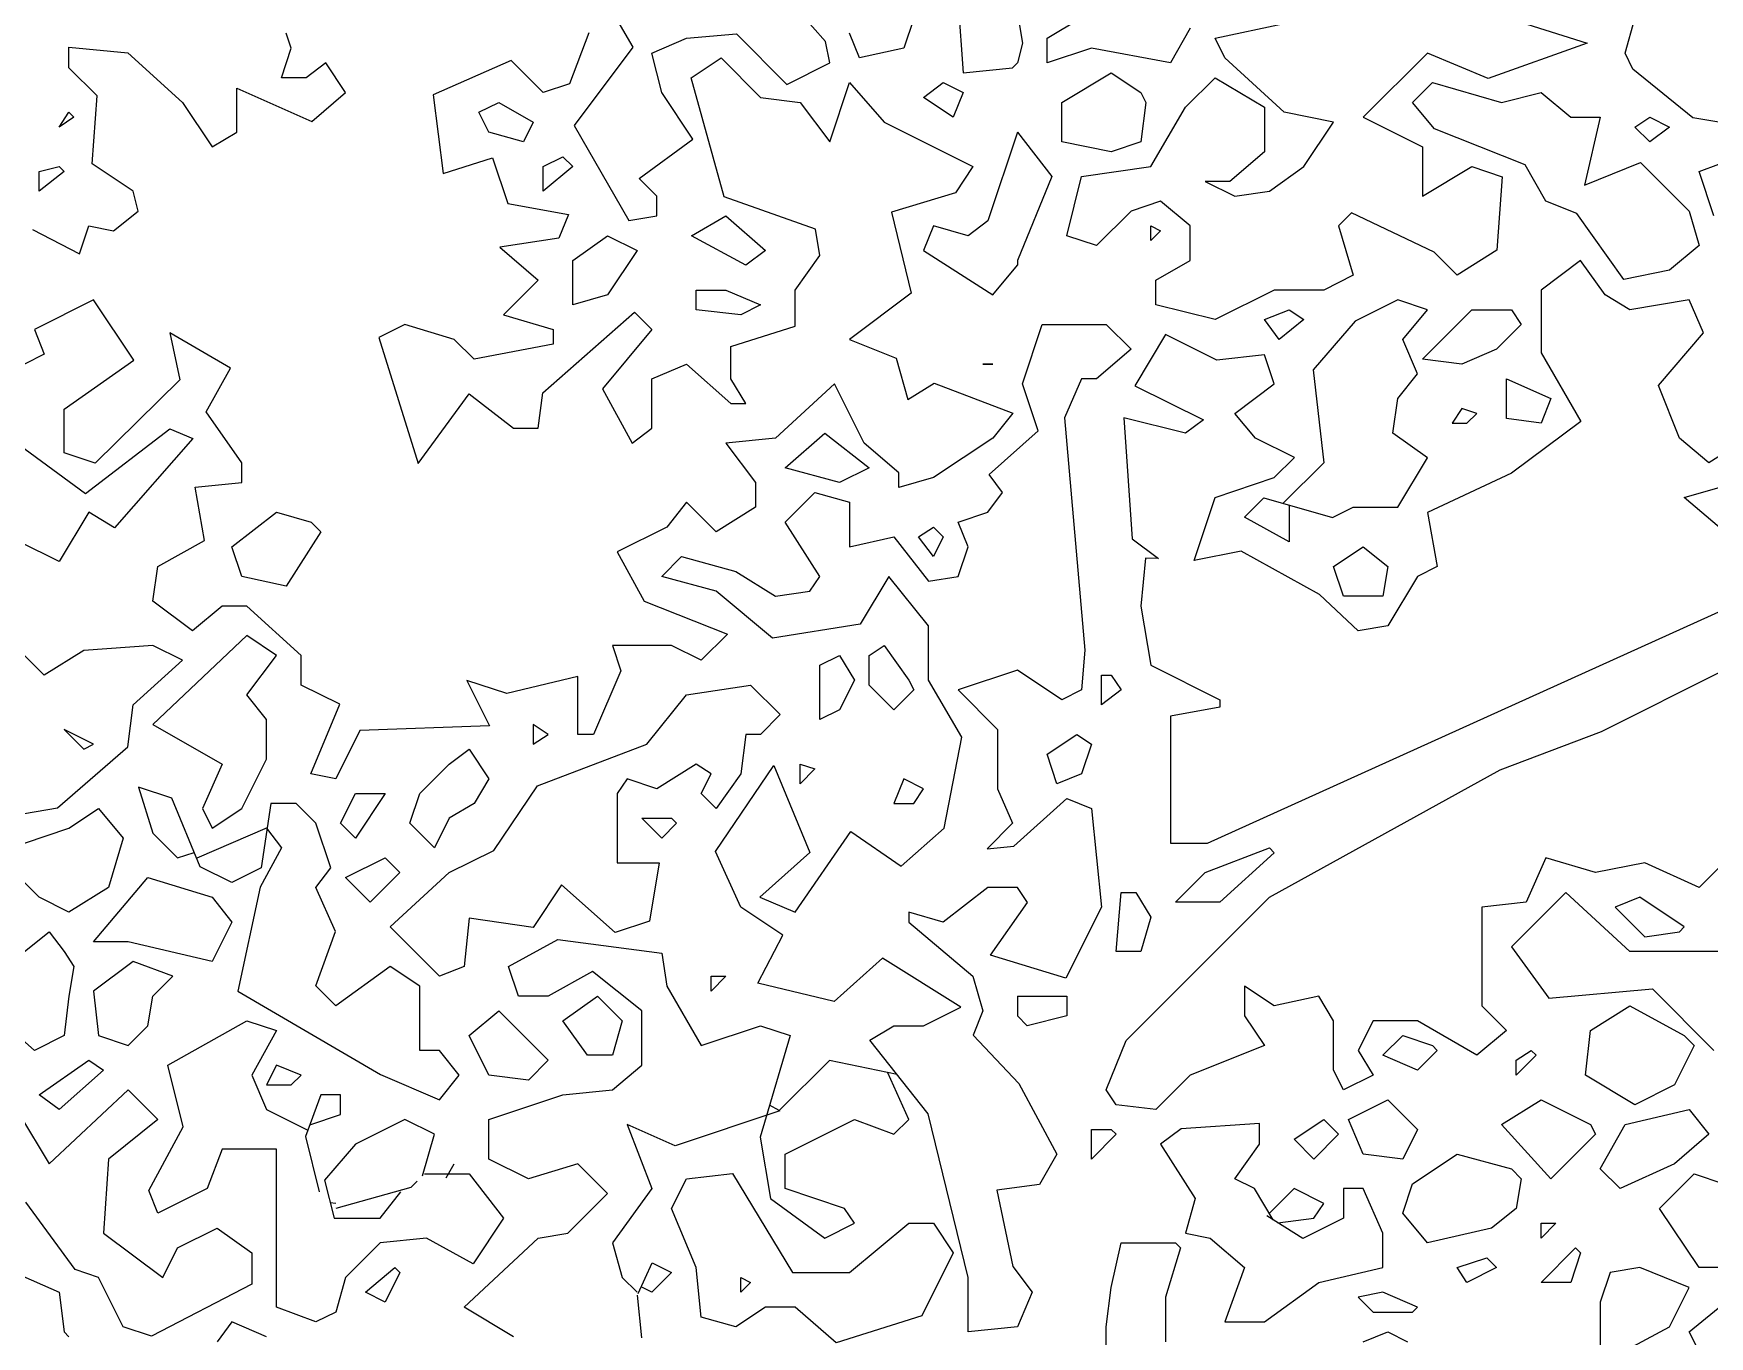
# Model space of a CAD drawing. Header units: millimetres. Extents: x 1211.91 to 1219.54, y 1029.16 to 1038.08.
# Drawn here: x 1216.558 to 1217.454, y 1035.222 to 1035.919 of the extents above; entities that cross this region are included whole.
import ezdxf

# ---------------------------------------------------------------- set-up
doc = ezdxf.new("R2010")
doc.units = ezdxf.units.MM
doc.header["$MEASUREMENT"] = 0
for name, color, linetype in [('Hojas01', 94, 'CONTINUOUS'), ('Hojas02', 62, 'CONTINUOUS'), ('Tronco', 34, 'CONTINUOUS')]:
    doc.layers.add(name, color=color, linetype=linetype)

msp = doc.modelspace()

# ---------------------------------------------------------------- linework, layer by layer
at = {"layer": 'Hojas01', "linetype": 'Continuous'}
for p, q in [((1216.9812, 1035.91434), (1216.94318, 1035.95763)), ((1216.85976, 1035.94298), (1216.87824, 1035.91143)), ((1217.40848, 1035.90826), (1217.41376, 1035.92674)), ((1216.69568, 1035.9109), (1216.69304, 1035.91882)), ((1216.85474, 1035.91909), (1216.84431, 1035.89176)), ((1216.90688, 1035.91618), (1216.93355, 1035.91856)), ((1216.93355, 1035.91856), (1216.96061, 1035.8915)), ((1217.18936, 1035.91618), (1217.22632, 1035.9241)), ((1217.35265, 1035.92476), (1217.38829, 1035.91354)), ((1216.57688, 1035.90034), (1216.57688, 1035.9113)), ((1216.57688, 1035.9113), (1216.60843, 1035.9084)), ((1216.60843, 1035.9084), (1216.6376, 1035.88186)), ((1216.6904, 1035.89506), (1216.69568, 1035.9109)), ((1216.87824, 1035.91143), (1216.84682, 1035.86946)), ((1216.8884, 1035.90826), (1216.90688, 1035.91618)), ((1216.89368, 1035.88714), (1216.8884, 1035.90826)), ((1216.98344, 1035.90298), (1216.9812, 1035.91434)), ((1217.19464, 1035.90562), (1217.18936, 1035.91618)), ((1217.30288, 1035.90826), (1217.26856, 1035.87394)), ((1217.33535, 1035.89467), (1217.30288, 1035.90826)), ((1217.38829, 1035.91354), (1217.33535, 1035.89467)), ((1217.41271, 1035.89968), (1217.40848, 1035.90826)), ((1216.59193, 1035.8853), (1216.57688, 1035.90034)), ((1216.71416, 1035.90298), (1216.7036, 1035.89506)), ((1216.72472, 1035.88714), (1216.71416, 1035.90298)), ((1216.81316, 1035.9043), (1216.77145, 1035.88596)), ((1216.83032, 1035.88714), (1216.81316, 1035.9043)), ((1216.90939, 1035.89493), (1216.92536, 1035.90562)), ((1216.92536, 1035.90562), (1216.94648, 1035.8845)), ((1216.96061, 1035.8915), (1216.98344, 1035.90298)), ((1217.22632, 1035.87658), (1217.19464, 1035.90562)), ((1217.44465, 1035.87368), (1217.41271, 1035.89968)), ((1216.7036, 1035.89506), (1216.6904, 1035.89506)), ((1216.84431, 1035.89176), (1216.83032, 1035.88714)), ((1216.92708, 1035.83131), (1216.90939, 1035.89493)), ((1216.98344, 1035.86074), (1216.994, 1035.89242)), ((1216.994, 1035.89242), (1217.01248, 1035.8713)), ((1217.17352, 1035.87922), (1217.18936, 1035.89506)), ((1217.18936, 1035.89506), (1217.21576, 1035.87922)), ((1217.29496, 1035.88186), (1217.30552, 1035.89242)), ((1217.30552, 1035.89242), (1217.34248, 1035.88186)), ((1216.58929, 1035.849), (1216.59193, 1035.8853)), ((1216.6376, 1035.88186), (1216.65344, 1035.8581)), ((1216.66664, 1035.86602), (1216.66664, 1035.88939)), ((1216.66664, 1035.88939), (1216.70664, 1035.87157)), ((1216.70664, 1035.87157), (1216.72472, 1035.88714)), ((1216.77145, 1035.88596), (1216.77686, 1035.84385)), ((1216.91031, 1035.8622), (1216.89368, 1035.88714)), ((1216.94648, 1035.8845), (1216.9676, 1035.88186)), ((1216.9676, 1035.88186), (1216.98344, 1035.86074)), ((1217.30671, 1035.86774), (1217.29496, 1035.88186)), ((1217.34248, 1035.88186), (1217.3636, 1035.88714)), ((1217.3636, 1035.88714), (1217.37944, 1035.87394)), ((1217.15504, 1035.84754), (1217.17352, 1035.87922)), ((1217.21576, 1035.87922), (1217.21576, 1035.85546)), ((1217.25272, 1035.8713), (1217.22632, 1035.87658)), ((1217.26856, 1035.87394), (1217.30024, 1035.8581)), ((1217.37944, 1035.87394), (1217.39528, 1035.87394)), ((1217.39528, 1035.87394), (1217.38683, 1035.83751)), ((1217.45864, 1035.8713), (1217.44465, 1035.87368)), ((1216.65344, 1035.8581), (1216.66664, 1035.86602)), ((1216.84682, 1035.86946), (1216.87613, 1035.81864)), ((1217.01248, 1035.8713), (1217.06, 1035.84754)), ((1217.23688, 1035.84754), (1217.25272, 1035.8713)), ((1217.35515, 1035.84847), (1217.30671, 1035.86774)), ((1216.88154, 1035.84121), (1216.91031, 1035.8622)), ((1217.21576, 1035.85546), (1217.19728, 1035.83962)), ((1217.30024, 1035.8581), (1217.30024, 1035.8317)), ((1216.6112, 1035.83434), (1216.58929, 1035.849)), ((1216.77686, 1035.84385), (1216.80326, 1035.85216)), ((1216.80326, 1035.85216), (1216.81145, 1035.82774)), ((1217.06, 1035.84754), (1217.05063, 1035.83355)), ((1217.11808, 1035.84226), (1217.15504, 1035.84754)), ((1217.2184, 1035.83434), (1217.23688, 1035.84754)), ((1217.30024, 1035.8317), (1217.32664, 1035.84754)), ((1217.32664, 1035.84754), (1217.34288, 1035.84213)), ((1217.36624, 1035.82906), (1217.35515, 1035.84847)), ((1217.38683, 1035.83751), (1217.4168, 1035.84979)), ((1217.4168, 1035.84979), (1217.4428, 1035.82378)), ((1216.89104, 1035.8317), (1216.88154, 1035.84121)), ((1217.11016, 1035.81058), (1217.11808, 1035.84226)), ((1217.19728, 1035.83962), (1217.18408, 1035.83962)), ((1217.18408, 1035.83962), (1217.19992, 1035.8317)), ((1217.34288, 1035.84213), (1217.33997, 1035.8028)), ((1216.61384, 1035.82378), (1216.6112, 1035.83434)), ((1216.81145, 1035.82774), (1216.84379, 1035.82194)), ((1216.89104, 1035.82114), (1216.89104, 1035.8317)), ((1216.97579, 1035.81402), (1216.92708, 1035.83131)), ((1217.05063, 1035.83355), (1217.01644, 1035.82312)), ((1217.16032, 1035.82906), (1217.14448, 1035.82378)), ((1217.17616, 1035.81586), (1217.16032, 1035.82906)), ((1217.19992, 1035.8317), (1217.2184, 1035.83434)), ((1217.38274, 1035.82246), (1217.36624, 1035.82906)), ((1216.60064, 1035.81322), (1216.61384, 1035.82378)), ((1216.84379, 1035.82194), (1216.83877, 1035.80926)), ((1216.87613, 1035.81864), (1216.89104, 1035.82114)), ((1217.01644, 1035.82312), (1217.027, 1035.77983)), ((1217.14448, 1035.82378), (1217.126, 1035.8053)), ((1217.26236, 1035.82286), (1217.25536, 1035.81586)), ((1217.30645, 1035.80174), (1217.26236, 1035.82286)), ((1217.40782, 1035.78722), (1217.38274, 1035.82246)), ((1217.4428, 1035.82378), (1217.44808, 1035.8053)), ((1216.55748, 1035.81388), (1216.58243, 1035.80082)), ((1216.58243, 1035.80082), (1216.58744, 1035.81586)), ((1216.58744, 1035.81586), (1216.60064, 1035.81322)), ((1216.83877, 1035.80926), (1216.80722, 1035.80438)), ((1216.97816, 1035.80002), (1216.97579, 1035.81402)), ((1217.126, 1035.8053), (1217.11016, 1035.81058)), ((1217.17616, 1035.79738), (1217.17616, 1035.81586)), ((1217.25536, 1035.81586), (1217.26328, 1035.78946)), ((1216.80722, 1035.80438), (1216.82768, 1035.78682)), ((1216.96496, 1035.78154), (1216.97816, 1035.80002)), ((1217.31872, 1035.78946), (1217.30645, 1035.80174)), ((1217.33997, 1035.8028), (1217.31872, 1035.78946)), ((1217.44808, 1035.8053), (1217.43224, 1035.7921)), ((1217.15768, 1035.78682), (1217.17616, 1035.79738)), ((1217.38472, 1035.79738), (1217.3636, 1035.78154)), ((1217.39792, 1035.7789), (1217.38472, 1035.79738)), ((1217.43224, 1035.7921), (1217.40782, 1035.78722)), ((1216.82768, 1035.78682), (1216.8092, 1035.76834)), ((1217.15768, 1035.77362), (1217.15768, 1035.78682)), ((1217.26328, 1035.78946), (1217.24744, 1035.78154)), ((1216.59008, 1035.77626), (1216.5584, 1035.76042)), ((1216.61147, 1035.74406), (1216.59008, 1035.77626)), ((1216.96496, 1035.76214), (1216.96496, 1035.78154)), ((1217.027, 1035.77983), (1216.994, 1035.75514)), ((1217.18936, 1035.7657), (1217.15768, 1035.77362)), ((1217.22104, 1035.78154), (1217.18936, 1035.7657)), ((1217.24744, 1035.78154), (1217.22104, 1035.78154)), ((1217.28704, 1035.77626), (1217.26421, 1035.76491)), ((1217.30288, 1035.77098), (1217.28704, 1035.77626)), ((1217.3636, 1035.78154), (1217.3636, 1035.74802)), ((1217.41112, 1035.77098), (1217.39792, 1035.7789)), ((1217.4428, 1035.77626), (1217.41112, 1035.77098)), ((1217.45046, 1035.75858), (1217.4428, 1035.77626)), ((1216.8092, 1035.76834), (1216.8356, 1035.76042)), ((1216.83006, 1035.7265), (1216.87916, 1035.76966)), ((1216.87916, 1035.76966), (1216.8884, 1035.76042)), ((1217.26421, 1035.76491), (1217.2419, 1035.73891)), ((1217.28968, 1035.75514), (1217.30288, 1035.77098)), ((1216.5584, 1035.76042), (1216.56368, 1035.74722)), ((1216.66321, 1035.7397), (1216.63074, 1035.75858)), ((1216.63074, 1035.75858), (1216.63615, 1035.7335)), ((1216.7564, 1035.76306), (1216.74241, 1035.75607)), ((1216.74241, 1035.75607), (1216.76353, 1035.68875)), ((1216.7828, 1035.75514), (1216.7564, 1035.76306)), ((1216.79336, 1035.74458), (1216.7828, 1035.75514)), ((1216.8356, 1035.76042), (1216.8356, 1035.7525)), ((1216.8884, 1035.76042), (1216.862, 1035.72874)), ((1216.93064, 1035.75132), (1216.96496, 1035.76214)), ((1216.994, 1035.75514), (1217.01895, 1035.74511)), ((1217.0864, 1035.73138), (1217.09696, 1035.76306)), ((1217.09696, 1035.76306), (1217.13128, 1035.76306)), ((1217.13128, 1035.76306), (1217.14448, 1035.74986)), ((1217.16296, 1035.75778), (1217.14646, 1035.73033)), ((1217.19042, 1035.74406), (1217.16296, 1035.75778)), ((1217.2976, 1035.73666), (1217.28968, 1035.75514)), ((1217.4263, 1035.73046), (1217.45046, 1035.75858)), ((1216.56368, 1035.74722), (1216.55312, 1035.74194)), ((1216.8356, 1035.7525), (1216.79336, 1035.74458)), ((1216.93064, 1035.73402), (1216.93064, 1035.75132)), ((1217.14448, 1035.74986), (1217.126, 1035.73402)), ((1217.21589, 1035.74683), (1217.19042, 1035.74406)), ((1217.22104, 1035.73138), (1217.21589, 1035.74683)), ((1217.3636, 1035.74802), (1217.38485, 1035.71119)), ((1216.57424, 1035.71779), (1216.61147, 1035.74406)), ((1216.65027, 1035.71634), (1216.66321, 1035.7397)), ((1216.8884, 1035.73402), (1216.90688, 1035.74194)), ((1216.90688, 1035.74194), (1216.93064, 1035.72082)), ((1217.01895, 1035.74511), (1217.02515, 1035.72307)), ((1217.2419, 1035.73891), (1217.24744, 1035.68914)), ((1216.63615, 1035.7335), (1216.59087, 1035.68888)), ((1216.862, 1035.72874), (1216.87784, 1035.6997)), ((1216.8884, 1035.70762), (1216.8884, 1035.73402)), ((1216.93856, 1035.72082), (1216.93064, 1035.73402)), ((1216.98608, 1035.73138), (1216.9544, 1035.70234)), ((1217.00192, 1035.6997), (1216.98608, 1035.73138)), ((1217.02515, 1035.72307), (1217.03928, 1035.73165)), ((1217.03928, 1035.73165), (1217.08125, 1035.71568)), ((1217.09485, 1035.70617), (1217.0864, 1035.73138)), ((1217.11808, 1035.73402), (1217.10884, 1035.71317)), ((1217.126, 1035.73402), (1217.11808, 1035.73402)), ((1217.14646, 1035.73033), (1217.18316, 1035.71211)), ((1217.19992, 1035.71554), (1217.22104, 1035.73138)), ((1217.28704, 1035.72346), (1217.2976, 1035.73666)), ((1217.43752, 1035.70234), (1217.4263, 1035.73046)), ((1216.76353, 1035.68875), (1216.79085, 1035.72597)), ((1216.79085, 1035.72597), (1216.81448, 1035.70762)), ((1216.82768, 1035.70762), (1216.83006, 1035.7265)), ((1216.93064, 1035.72082), (1216.93856, 1035.72082)), ((1217.2844, 1035.70498), (1217.28704, 1035.72346)), ((1216.57424, 1035.69442), (1216.57424, 1035.71779)), ((1216.66928, 1035.68914), (1216.65027, 1035.71634)), ((1217.08125, 1035.71568), (1217.07056, 1035.70234)), ((1217.17352, 1035.70498), (1217.14065, 1035.71317)), ((1217.18316, 1035.71211), (1217.17352, 1035.70498)), ((1217.21101, 1035.70234), (1217.19992, 1035.71554)), ((1217.38485, 1035.71119), (1217.34776, 1035.6836)), ((1216.53662, 1035.70881), (1216.58573, 1035.67278)), ((1216.58573, 1035.67278), (1216.63074, 1035.70723)), ((1216.64315, 1035.70221), (1216.6013, 1035.65443)), ((1216.63074, 1035.70723), (1216.64315, 1035.70221)), ((1216.81448, 1035.70762), (1216.82768, 1035.70762)), ((1216.87784, 1035.6997), (1216.8884, 1035.70762)), ((1216.9544, 1035.70234), (1216.928, 1035.6997)), ((1217.07056, 1035.70234), (1217.03888, 1035.68122)), ((1217.06871, 1035.68281), (1217.09485, 1035.70617)), ((1217.23187, 1035.69205), (1217.21101, 1035.70234)), ((1217.30288, 1035.69178), (1217.2844, 1035.70498)), ((1217.45336, 1035.68914), (1217.43752, 1035.70234)), ((1217.4824, 1035.70762), (1217.45336, 1035.68914)), ((1216.59087, 1035.68888), (1216.57424, 1035.69442)), ((1216.928, 1035.6997), (1216.94384, 1035.67858)), ((1217.0204, 1035.68386), (1217.00192, 1035.6997)), ((1216.66928, 1035.67858), (1216.66928, 1035.68914)), ((1217.0204, 1035.67594), (1217.0204, 1035.68386)), ((1217.22104, 1035.68122), (1217.23187, 1035.69205)), ((1217.24744, 1035.68914), (1217.22579, 1035.6675)), ((1217.28704, 1035.66538), (1217.30288, 1035.69178)), ((1217.34776, 1035.6836), (1217.30288, 1035.66261)), ((1216.64433, 1035.67608), (1216.66928, 1035.67858)), ((1216.64935, 1035.64756), (1216.64433, 1035.67608)), ((1216.94384, 1035.67858), (1216.94384, 1035.66538)), ((1217.03888, 1035.68122), (1217.0204, 1035.67594)), ((1217.07584, 1035.6733), (1217.06871, 1035.68281)), ((1217.18936, 1035.67066), (1217.22104, 1035.68122)), ((1217.44016, 1035.67066), (1217.47712, 1035.68122)), ((1216.90688, 1035.66802), (1216.89632, 1035.65482)), ((1216.92272, 1035.65218), (1216.90688, 1035.66802)), ((1216.95968, 1035.65746), (1216.97552, 1035.6733)), ((1216.97552, 1035.6733), (1216.994, 1035.66802)), ((1216.994, 1035.66802), (1216.994, 1035.64426)), ((1217.06792, 1035.66274), (1217.07584, 1035.6733)), ((1217.17814, 1035.637), (1217.18936, 1035.67066)), ((1217.2052, 1035.6601), (1217.2155, 1035.6704)), ((1217.2155, 1035.6704), (1217.25219, 1035.65984)), ((1217.22896, 1035.66657), (1217.22896, 1035.6469)), ((1217.47712, 1035.63898), (1217.44016, 1035.67066)), ((1216.58744, 1035.66274), (1216.5716, 1035.63634)), ((1216.6013, 1035.65443), (1216.58744, 1035.66274)), ((1216.94384, 1035.66538), (1216.92272, 1035.65218)), ((1216.97816, 1035.62842), (1216.95968, 1035.65746)), ((1217.05208, 1035.65746), (1217.06792, 1035.66274)), ((1217.05736, 1035.64426), (1217.05208, 1035.65746)), ((1217.22896, 1035.6469), (1217.2052, 1035.6601)), ((1217.25219, 1035.65984), (1217.26328, 1035.66538)), ((1217.26328, 1035.66538), (1217.28704, 1035.66538)), ((1217.30288, 1035.66261), (1217.30816, 1035.6337)), ((1216.89632, 1035.65482), (1216.86992, 1035.64162)), ((1216.994, 1035.64426), (1217.01776, 1035.64954)), ((1217.01776, 1035.64954), (1217.03624, 1035.62578)), ((1216.5716, 1035.63634), (1216.55048, 1035.6469)), ((1216.6244, 1035.6337), (1216.64935, 1035.64756)), ((1216.86992, 1035.64162), (1216.88431, 1035.61522)), ((1216.89368, 1035.62842), (1216.90424, 1035.63898)), ((1216.90424, 1035.63898), (1216.93328, 1035.63106)), ((1217.05208, 1035.62842), (1217.05736, 1035.64426)), ((1217.20335, 1035.64189), (1217.17814, 1035.637)), ((1217.2452, 1035.61866), (1217.20335, 1035.64189)), ((1216.62176, 1035.61522), (1216.6244, 1035.6337)), ((1216.93328, 1035.63106), (1216.9544, 1035.61786)), ((1217.30816, 1035.6337), (1217.2976, 1035.62842)), ((1216.92272, 1035.6205), (1216.89368, 1035.62842)), ((1216.97288, 1035.6205), (1216.97816, 1035.62842)), ((1217.01512, 1035.62842), (1216.99981, 1035.60295)), ((1217.03624, 1035.60202), (1217.01512, 1035.62842)), ((1217.03624, 1035.62578), (1217.05208, 1035.62842)), ((1217.2976, 1035.62842), (1217.28176, 1035.60202)), ((1216.64288, 1035.59938), (1216.62176, 1035.61522)), ((1216.65872, 1035.61258), (1216.64288, 1035.59938)), ((1216.67192, 1035.61258), (1216.65872, 1035.61258)), ((1216.70096, 1035.58618), (1216.67192, 1035.61258)), ((1216.88431, 1035.61522), (1216.92879, 1035.59754)), ((1216.95282, 1035.59542), (1216.92272, 1035.6205)), ((1216.9544, 1035.61786), (1216.97288, 1035.6205)), ((1217.26592, 1035.59938), (1217.2452, 1035.61866)), ((1216.99981, 1035.60295), (1216.95282, 1035.59542)), ((1216.92879, 1035.59754), (1216.9148, 1035.58354)), ((1217.03624, 1035.57298), (1217.03624, 1035.60202)), ((1217.28176, 1035.60202), (1217.26592, 1035.59938)), ((1216.56368, 1035.57562), (1216.55048, 1035.58882)), ((1216.5848, 1035.58882), (1216.56368, 1035.57562)), ((1216.62176, 1035.59146), (1216.5848, 1035.58882)), ((1216.6376, 1035.58354), (1216.62176, 1035.59146)), ((1216.70096, 1035.57034), (1216.70096, 1035.58618)), ((1216.89896, 1035.59146), (1216.86728, 1035.59146)), ((1216.86728, 1035.59146), (1216.87177, 1035.578)), ((1216.9148, 1035.58354), (1216.89896, 1035.59146)), ((1216.6112, 1035.55978), (1216.6376, 1035.58354)), ((1216.87177, 1035.578), (1216.85725, 1035.54394)), ((1216.72169, 1035.56005), (1216.70096, 1035.57034)), ((1216.81092, 1035.56572), (1216.78953, 1035.57272)), ((1216.78953, 1035.57272), (1216.80155, 1035.54856)), ((1216.8488, 1035.57483), (1216.81092, 1035.56572)), ((1216.8488, 1035.54394), (1216.8488, 1035.57483)), ((1216.90688, 1035.56506), (1216.9412, 1035.57034)), ((1216.9412, 1035.57034), (1216.95704, 1035.5545)), ((1217.05406, 1035.54249), (1217.03624, 1035.57298)), ((1216.60843, 1035.53734), (1216.6112, 1035.55978)), ((1216.70611, 1035.52282), (1216.72169, 1035.56005)), ((1216.88576, 1035.53866), (1216.90688, 1035.56506)), ((1216.95704, 1035.5545), (1216.94648, 1035.54394)), ((1216.73238, 1035.54606), (1216.71944, 1035.52018)), ((1216.80155, 1035.54856), (1216.73238, 1035.54606)), ((1216.85725, 1035.54394), (1216.8488, 1035.54394)), ((1216.93856, 1035.54394), (1216.93592, 1035.52282)), ((1216.94648, 1035.54394), (1216.93856, 1035.54394)), ((1217.04456, 1035.49378), (1217.05406, 1035.54249)), ((1216.57068, 1035.50461), (1216.60843, 1035.53734)), ((1216.82729, 1035.51636), (1216.88576, 1035.53866)), ((1216.71944, 1035.52018), (1216.70611, 1035.52282)), ((1216.91216, 1035.5281), (1216.89104, 1035.5149)), ((1216.92008, 1035.52282), (1216.91216, 1035.5281)), ((1216.9148, 1035.51226), (1216.92008, 1035.52282)), ((1216.92246, 1035.48124), (1216.95361, 1035.52731)), ((1216.93592, 1035.52282), (1216.92272, 1035.50434)), ((1216.95361, 1035.52731), (1216.97275, 1035.48072)), ((1216.63193, 1035.50976), (1216.61411, 1035.5157)), ((1216.61411, 1035.5157), (1216.62176, 1035.49114)), ((1216.80392, 1035.4819), (1216.82729, 1035.51636)), ((1216.8752, 1035.52018), (1216.86992, 1035.51226)), ((1216.89104, 1035.5149), (1216.8752, 1035.52018)), ((1216.55312, 1035.5017), (1216.57068, 1035.50461)), ((1216.64697, 1035.47319), (1216.63193, 1035.50976)), ((1216.68473, 1035.50698), (1216.67958, 1035.47253)), ((1216.69832, 1035.50698), (1216.68473, 1035.50698)), ((1216.70888, 1035.49642), (1216.69832, 1035.50698)), ((1216.86992, 1035.51226), (1216.86992, 1035.4753)), ((1216.92272, 1035.50434), (1216.9148, 1035.51226)), ((1216.7168, 1035.47266), (1216.70888, 1035.49642)), ((1216.62176, 1035.49114), (1216.63496, 1035.47794)), ((1216.68275, 1035.49392), (1216.64513, 1035.47781)), ((1216.68248, 1035.49378), (1216.6904, 1035.48322)), ((1216.96496, 1035.4489), (1216.99466, 1035.49207)), ((1216.99466, 1035.49207), (1217.02172, 1035.47346)), ((1217.02172, 1035.47346), (1217.04456, 1035.49378)), ((1216.63496, 1035.47794), (1216.64381, 1035.48085)), ((1216.6904, 1035.48322), (1216.67905, 1035.46224)), ((1216.78016, 1035.47002), (1216.80392, 1035.4819)), ((1216.93592, 1035.45154), (1216.92246, 1035.48124)), ((1216.97275, 1035.48072), (1216.94609, 1035.45696)), ((1217.36624, 1035.47794), (1217.35568, 1035.45418)), ((1217.39264, 1035.47002), (1217.36624, 1035.47794)), ((1216.664, 1035.46474), (1216.64697, 1035.47319)), ((1216.67958, 1035.47253), (1216.664, 1035.46474)), ((1216.70888, 1035.4621), (1216.7168, 1035.47266)), ((1216.74848, 1035.44098), (1216.78016, 1035.47002)), ((1216.86992, 1035.4753), (1216.89236, 1035.4753)), ((1216.89236, 1035.4753), (1216.88708, 1035.44402)), ((1217.41904, 1035.4753), (1217.39264, 1035.47002)), ((1217.44808, 1035.4621), (1217.41904, 1035.4753)), ((1217.46128, 1035.4753), (1217.44808, 1035.4621)), ((1216.67905, 1035.46224), (1216.66717, 1035.40666)), ((1216.71931, 1035.43861), (1216.70888, 1035.4621)), ((1216.84009, 1035.46342), (1216.82491, 1035.44072)), ((1216.86873, 1035.43795), (1216.84009, 1035.46342)), ((1217.06792, 1035.4621), (1217.04416, 1035.44362)), ((1217.08376, 1035.4621), (1217.06792, 1035.4621)), ((1217.08917, 1035.45405), (1217.08376, 1035.4621)), ((1216.95836, 1035.4365), (1216.93592, 1035.45154)), ((1216.94609, 1035.45696), (1216.96496, 1035.4489)), ((1217.06937, 1035.42594), (1217.08917, 1035.45405)), ((1217.35568, 1035.45418), (1217.33192, 1035.45154)), ((1217.33192, 1035.45154), (1217.33192, 1035.39874)), ((1217.3768, 1035.45946), (1217.34776, 1035.43042)), ((1217.41112, 1035.42778), (1217.3768, 1035.45946)), ((1216.79072, 1035.4456), (1216.78808, 1035.41986)), ((1216.82491, 1035.44072), (1216.79072, 1035.4456)), ((1216.88708, 1035.44402), (1216.86873, 1035.43795)), ((1217.04416, 1035.44362), (1217.02568, 1035.4489)), ((1217.02568, 1035.4489), (1217.02568, 1035.44362)), ((1217.02568, 1035.44362), (1217.06, 1035.41458)), ((1216.70875, 1035.40944), (1216.71931, 1035.43861)), ((1216.77488, 1035.41458), (1216.74848, 1035.44098)), ((1216.81184, 1035.41986), (1216.83811, 1035.43425)), ((1216.83811, 1035.43425), (1216.89381, 1035.42699)), ((1216.94503, 1035.41089), (1216.95836, 1035.4365)), ((1216.89381, 1035.42699), (1216.89632, 1035.4093)), ((1217.01169, 1035.42435), (1216.98582, 1035.40112)), ((1217.05353, 1035.39808), (1217.01169, 1035.42435)), ((1217.10963, 1035.41353), (1217.06937, 1035.42594)), ((1217.34776, 1035.43042), (1217.36769, 1035.40297)), ((1217.46128, 1035.42778), (1217.41112, 1035.42778)), ((1216.74848, 1035.41986), (1216.71944, 1035.39874)), ((1216.76432, 1035.4093), (1216.74848, 1035.41986)), ((1216.78808, 1035.41986), (1216.77488, 1035.41458)), ((1216.81712, 1035.40402), (1216.81184, 1035.41986)), ((1216.85672, 1035.41722), (1216.83296, 1035.40402)), ((1216.88312, 1035.3961), (1216.85672, 1035.41722)), ((1216.66717, 1035.40666), (1216.74333, 1035.36205)), ((1216.71944, 1035.39874), (1216.70875, 1035.40944)), ((1216.76432, 1035.37498), (1216.76432, 1035.4093)), ((1216.89632, 1035.4093), (1216.9148, 1035.37762)), ((1216.98582, 1035.40112), (1216.94503, 1035.41089)), ((1217.06, 1035.41458), (1217.06528, 1035.3961)), ((1217.22104, 1035.39874), (1217.2052, 1035.4093)), ((1217.2052, 1035.4093), (1217.2052, 1035.39346)), ((1217.36769, 1035.40297), (1217.42313, 1035.40785)), ((1217.42313, 1035.40785), (1217.456, 1035.37498)), ((1216.83296, 1035.40402), (1216.81712, 1035.40402)), ((1217.0336, 1035.38818), (1217.05353, 1035.39808)), ((1217.2448, 1035.40402), (1217.22104, 1035.39874)), ((1217.25272, 1035.39082), (1217.2448, 1035.40402)), ((1217.33192, 1035.39874), (1217.34512, 1035.38554)), ((1216.62968, 1035.36706), (1216.67192, 1035.39082)), ((1216.67192, 1035.39082), (1216.68776, 1035.38554)), ((1216.88312, 1035.36706), (1216.88312, 1035.3961)), ((1216.9148, 1035.37762), (1216.94648, 1035.38818)), ((1216.94648, 1035.38818), (1216.96232, 1035.3829)), ((1217.00483, 1035.3804), (1217.01776, 1035.38818)), ((1217.01776, 1035.38818), (1217.0336, 1035.38818)), ((1217.06528, 1035.3961), (1217.06013, 1035.38317)), ((1217.2052, 1035.39346), (1217.21576, 1035.37762)), ((1217.25272, 1035.36442), (1217.25272, 1035.39082)), ((1217.27384, 1035.39082), (1217.26592, 1035.37498)), ((1217.2976, 1035.39082), (1217.27384, 1035.39082)), ((1217.32928, 1035.37234), (1217.2976, 1035.39082)), ((1216.68776, 1035.38554), (1216.67456, 1035.36178)), ((1216.96232, 1035.3829), (1216.94622, 1035.32865)), ((1217.03611, 1035.34106), (1217.00483, 1035.3804)), ((1217.06013, 1035.38317), (1217.08455, 1035.3573)), ((1217.13128, 1035.35386), (1217.14184, 1035.38026)), ((1217.34512, 1035.38554), (1217.32928, 1035.37234)), ((1216.77488, 1035.37498), (1216.76432, 1035.37498)), ((1216.78544, 1035.36178), (1216.77488, 1035.37498)), ((1217.21576, 1035.37762), (1217.17616, 1035.36178)), ((1217.26592, 1035.37498), (1217.27384, 1035.36178)), ((1216.63787, 1035.33406), (1216.62968, 1035.36706)), ((1216.67456, 1035.36178), (1216.68248, 1035.3433)), ((1216.74333, 1035.36205), (1216.77488, 1035.34858)), ((1216.77488, 1035.34858), (1216.78544, 1035.36178)), ((1216.86728, 1035.35386), (1216.88312, 1035.36706)), ((1216.98331, 1035.36957), (1216.95651, 1035.34278)), ((1217.01948, 1035.36205), (1216.98331, 1035.36957)), ((1217.02568, 1035.33802), (1217.01459, 1035.36297)), ((1217.17616, 1035.36178), (1217.15768, 1035.3433)), ((1217.258, 1035.35386), (1217.25272, 1035.36442)), ((1217.27384, 1035.36178), (1217.258, 1035.35386)), ((1216.56632, 1035.31426), (1216.60856, 1035.35386)), ((1216.60856, 1035.35386), (1216.6244, 1035.33802)), ((1216.84088, 1035.35122), (1216.86728, 1035.35386)), ((1217.08455, 1035.3573), (1217.10488, 1035.31954)), ((1217.13656, 1035.34594), (1217.13128, 1035.35386)), ((1216.68248, 1035.3433), (1216.70453, 1035.33235)), ((1216.71152, 1035.35122), (1216.70321, 1035.32892)), ((1216.72208, 1035.35122), (1216.71152, 1035.35122)), ((1216.72208, 1035.34066), (1216.72208, 1035.35122)), ((1216.80128, 1035.33802), (1216.84088, 1035.35122)), ((1216.95651, 1035.34278), (1216.95123, 1035.34568)), ((1217.15768, 1035.3433), (1217.13656, 1035.34594)), ((1216.55048, 1035.34066), (1216.56632, 1035.31426)), ((1216.6244, 1035.33802), (1216.598, 1035.3169)), ((1216.70558, 1035.33512), (1216.72208, 1035.34066)), ((1216.7564, 1035.33802), (1216.73, 1035.32482)), ((1216.77224, 1035.3301), (1216.7564, 1035.33802)), ((1216.80128, 1035.3169), (1216.80128, 1035.33802)), ((1216.90094, 1035.3239), (1216.8752, 1035.33538)), ((1216.8752, 1035.33538), (1216.8884, 1035.30106)), ((1216.95678, 1035.34264), (1216.90094, 1035.3239)), ((1216.95968, 1035.31954), (1216.99664, 1035.33802)), ((1216.99664, 1035.33802), (1217.01776, 1035.3301)), ((1217.01776, 1035.3301), (1217.02568, 1035.33802)), ((1217.05736, 1035.25354), (1217.03611, 1035.34106)), ((1217.21312, 1035.33591), (1217.17128, 1035.33301)), ((1217.21312, 1035.32482), (1217.21312, 1035.33591)), ((1216.61952, 1035.30001), (1216.63787, 1035.33406)), ((1216.70321, 1035.32892), (1216.7106, 1035.29935)), ((1216.76591, 1035.30793), (1216.77224, 1035.3301)), ((1216.94622, 1035.32865), (1216.95176, 1035.29578)), ((1217.17128, 1035.33301), (1217.16032, 1035.32482)), ((1216.598, 1035.3169), (1216.59536, 1035.2773)), ((1216.65872, 1035.32218), (1216.6508, 1035.30106)), ((1216.68776, 1035.32218), (1216.65872, 1035.32218)), ((1216.68776, 1035.2377), (1216.68776, 1035.32218)), ((1216.73, 1035.32482), (1216.7135, 1035.30555)), ((1216.8224, 1035.30634), (1216.80128, 1035.3169)), ((1216.95968, 1035.30106), (1216.95968, 1035.31954)), ((1217.10488, 1035.31954), (1217.09564, 1035.30331)), ((1217.16032, 1035.32482), (1217.1788, 1035.29578)), ((1217.19992, 1035.30634), (1217.21312, 1035.32482)), ((1216.76696, 1035.30898), (1216.79072, 1035.30898)), ((1216.77845, 1035.30687), (1216.7828, 1035.31426)), ((1216.79072, 1035.30898), (1216.8092, 1035.28522)), ((1216.8488, 1035.31426), (1216.8224, 1035.30634)), ((1216.86464, 1035.29842), (1216.8488, 1035.31426)), ((1216.90688, 1035.30634), (1216.93143, 1035.30912)), ((1216.93143, 1035.30912), (1216.96364, 1035.25618)), ((1217.42696, 1035.2905), (1217.44544, 1035.30898)), ((1217.44544, 1035.30898), (1217.46128, 1035.3037)), ((1216.6244, 1035.28786), (1216.61952, 1035.30001)), ((1216.6508, 1035.30106), (1216.6244, 1035.28786)), ((1216.7135, 1035.30555), (1216.71865, 1035.28522)), ((1216.75957, 1035.30159), (1216.71944, 1035.2905)), ((1216.7432, 1035.28522), (1216.75429, 1035.29935)), ((1216.75957, 1035.30159), (1216.763, 1035.30502)), ((1216.84352, 1035.2773), (1216.86464, 1035.29842)), ((1216.8884, 1035.30106), (1216.86728, 1035.27202)), ((1216.89896, 1035.2905), (1216.90688, 1035.30634)), ((1216.99136, 1035.2905), (1216.95968, 1035.30106)), ((1217.09564, 1035.30331), (1217.07281, 1035.30027)), ((1217.07281, 1035.30027), (1217.08139, 1035.25948)), ((1217.21048, 1035.30106), (1217.19992, 1035.30634)), ((1217.22051, 1035.2843), (1217.21048, 1035.30106)), ((1217.2316, 1035.30106), (1217.2184, 1035.28786)), ((1217.24744, 1035.29314), (1217.2316, 1035.30106)), ((1217.26856, 1035.30106), (1217.258, 1035.30106)), ((1217.258, 1035.30106), (1217.258, 1035.28522)), ((1217.27912, 1035.2773), (1217.26856, 1035.30106)), ((1216.58018, 1035.25777), (1216.55378, 1035.2938)), ((1216.71944, 1035.29314), (1216.71654, 1035.29341)), ((1216.91216, 1035.25882), (1216.89896, 1035.2905)), ((1216.95176, 1035.29578), (1216.9808, 1035.27466)), ((1216.99664, 1035.28258), (1216.99136, 1035.2905)), ((1217.1788, 1035.29578), (1217.17352, 1035.2773)), ((1217.24216, 1035.28522), (1217.24744, 1035.29314)), ((1217.44808, 1035.25882), (1217.42696, 1035.2905)), ((1216.71865, 1035.28522), (1216.7432, 1035.28522)), ((1216.8092, 1035.28522), (1216.79283, 1035.2608)), ((1216.9808, 1035.27466), (1216.99664, 1035.28258)), ((1216.994, 1035.25618), (1217.02568, 1035.28258)), ((1217.02568, 1035.28258), (1217.03888, 1035.28258)), ((1217.03888, 1035.28258), (1217.04944, 1035.26674)), ((1217.23635, 1035.2744), (1217.21708, 1035.28654)), ((1217.22289, 1035.28285), (1217.24216, 1035.28522)), ((1217.258, 1035.28522), (1217.23635, 1035.2744)), ((1216.59536, 1035.2773), (1216.62704, 1035.25354)), ((1216.63496, 1035.26938), (1216.65608, 1035.27994)), ((1216.65608, 1035.27994), (1216.67456, 1035.26674)), ((1216.7432, 1035.27202), (1216.72472, 1035.25354)), ((1216.76802, 1035.27453), (1216.7432, 1035.27202)), ((1216.79283, 1035.2608), (1216.76802, 1035.27453)), ((1216.78808, 1035.2377), (1216.82768, 1035.27466)), ((1216.82768, 1035.27466), (1216.84352, 1035.2773)), ((1216.86728, 1035.27202), (1216.87256, 1035.25354)), ((1217.17352, 1035.2773), (1217.18672, 1035.27466)), ((1217.18672, 1035.27466), (1217.2052, 1035.25882)), ((1217.27912, 1035.25882), (1217.27912, 1035.2773)), ((1216.62704, 1035.25354), (1216.63496, 1035.26938)), ((1216.67456, 1035.26674), (1216.67456, 1035.24998)), ((1217.04944, 1035.26674), (1217.03268, 1035.23308)), ((1216.59272, 1035.25354), (1216.58018, 1035.25777)), ((1216.60592, 1035.22714), (1216.59272, 1035.25354)), ((1216.72472, 1035.25354), (1216.71944, 1035.23506)), ((1216.87256, 1035.25354), (1216.88048, 1035.24562)), ((1216.88114, 1035.24496), (1216.88853, 1035.26133)), ((1216.89896, 1035.25618), (1216.8884, 1035.24562)), ((1216.88853, 1035.26133), (1216.89896, 1035.25618)), ((1216.9148, 1035.23242), (1216.91216, 1035.25882)), ((1216.96364, 1035.25618), (1216.994, 1035.25618)), ((1217.05736, 1035.2245), (1217.05736, 1035.25354)), ((1217.08139, 1035.25948), (1217.09168, 1035.24562)), ((1217.2052, 1035.25882), (1217.19464, 1035.22978)), ((1217.2448, 1035.2509), (1217.27912, 1035.25882)), ((1217.40056, 1035.25618), (1217.39528, 1035.24034)), ((1217.4164, 1035.25882), (1217.40056, 1035.25618)), ((1217.4428, 1035.24826), (1217.4164, 1035.25882)), ((1217.46656, 1035.25882), (1217.44808, 1035.25882)), ((1216.67456, 1035.24998), (1216.62097, 1035.22213)), ((1216.8884, 1035.24562), (1216.88273, 1035.24853)), ((1217.09168, 1035.24562), (1217.08376, 1035.22714)), ((1217.21576, 1035.22978), (1217.2448, 1035.2509)), ((1217.43224, 1035.22714), (1217.4428, 1035.24826)), ((1216.70888, 1035.22978), (1216.68776, 1035.2377)), ((1216.81448, 1035.22186), (1216.78808, 1035.2377)), ((1216.88061, 1035.24404), (1216.88286, 1035.22134)), ((1216.94912, 1035.2377), (1216.93328, 1035.22714)), ((1216.96496, 1035.2377), (1216.94912, 1035.2377)), ((1216.98687, 1035.21856), (1216.96496, 1035.2377)), ((1217.39528, 1035.24034), (1217.39528, 1035.2113)), ((1216.62097, 1035.22213), (1216.60592, 1035.22714)), ((1216.71944, 1035.23506), (1216.70888, 1035.22978)), ((1216.93328, 1035.22714), (1216.9148, 1035.23242)), ((1217.03268, 1035.23308), (1216.98687, 1035.21856)), ((1217.08376, 1035.22714), (1217.05736, 1035.2245)), ((1217.19464, 1035.22978), (1217.21576, 1035.22978)), ((1217.39805, 1035.2088), (1217.43224, 1035.22714))]:
    msp.add_line(p, q, dxfattribs=at)
at = {"layer": 'Hojas02', "linetype": 'Continuous'}
for p, q in [((1217.05208, 1035.93466), (1217.05472, 1035.8977)), ((1217.0996, 1035.91618), (1217.1392, 1035.93994)), ((1217.02832, 1035.92674), (1217.02304, 1035.9109)), ((1217.08376, 1035.92938), (1217.0864, 1035.91354)), ((1216.99928, 1035.90562), (1216.994, 1035.91882)), ((1217.17616, 1035.92146), (1217.1656, 1035.90298)), ((1217.02304, 1035.9109), (1216.99928, 1035.90562)), ((1217.0864, 1035.91354), (1217.08376, 1035.90298)), ((1217.0996, 1035.90298), (1217.0996, 1035.91618)), ((1217.12336, 1035.9109), (1217.0996, 1035.90298)), ((1217.1656, 1035.90298), (1217.12336, 1035.9109)), ((1217.05472, 1035.8977), (1217.08112, 1035.90034)), ((1217.08112, 1035.90034), (1217.08376, 1035.90298)), ((1217.0336, 1035.8845), (1217.04416, 1035.89242)), ((1217.04416, 1035.89242), (1217.05472, 1035.88714)), ((1217.10752, 1035.88186), (1217.13392, 1035.8977)), ((1217.13392, 1035.8977), (1217.14976, 1035.88714)), ((1216.796, 1035.87658), (1216.80656, 1035.88186)), ((1216.80656, 1035.88186), (1216.82504, 1035.8713)), ((1217.04944, 1035.87394), (1217.0336, 1035.8845)), ((1217.05472, 1035.88714), (1217.04944, 1035.87394)), ((1217.10752, 1035.86074), (1217.10752, 1035.88186)), ((1217.14976, 1035.88714), (1217.1524, 1035.88186)), ((1217.1524, 1035.88186), (1217.14976, 1035.86074)), ((1216.5716, 1035.86866), (1216.57688, 1035.87658)), ((1216.57952, 1035.87394), (1216.5716, 1035.86866)), ((1216.57688, 1035.87658), (1216.57952, 1035.87394)), ((1216.80128, 1035.86602), (1216.796, 1035.87658)), ((1217.41376, 1035.86866), (1217.42168, 1035.87394)), ((1217.42168, 1035.87394), (1217.43224, 1035.86866)), ((1216.81976, 1035.86074), (1216.80128, 1035.86602)), ((1216.82504, 1035.8713), (1216.81976, 1035.86074)), ((1217.08376, 1035.86602), (1217.06792, 1035.8185)), ((1217.08376, 1035.86602), (1217.10224, 1035.84226)), ((1217.42168, 1035.86074), (1217.41376, 1035.86866)), ((1217.43224, 1035.86866), (1217.42168, 1035.86074)), ((1217.13392, 1035.85546), (1217.10752, 1035.86074)), ((1217.14976, 1035.86074), (1217.13392, 1035.85546)), ((1216.56104, 1035.8449), (1216.5716, 1035.84754)), ((1216.57424, 1035.8449), (1216.56104, 1035.83434)), ((1216.56104, 1035.83434), (1216.56104, 1035.8449)), ((1216.5716, 1035.84754), (1216.57424, 1035.8449)), ((1216.83032, 1035.84754), (1216.84088, 1035.85282)), ((1216.84616, 1035.84754), (1216.83032, 1035.83434)), ((1216.83032, 1035.83434), (1216.83032, 1035.84754)), ((1216.84088, 1035.85282), (1216.84616, 1035.84754)), ((1217.44808, 1035.8449), (1217.4692, 1035.85282)), ((1217.456, 1035.82114), (1217.44808, 1035.8449)), ((1217.10224, 1035.84226), (1217.08376, 1035.79738)), ((1216.90952, 1035.81058), (1216.928, 1035.82114)), ((1216.928, 1035.82114), (1216.94912, 1035.80266)), ((1217.06792, 1035.8185), (1217.05736, 1035.81058)), ((1216.84616, 1035.79738), (1216.86464, 1035.81058)), ((1216.86464, 1035.81058), (1216.88048, 1035.80266)), ((1216.93856, 1035.79474), (1216.90952, 1035.81058)), ((1217.03888, 1035.81586), (1217.0336, 1035.80266)), ((1217.05736, 1035.81058), (1217.03888, 1035.81586)), ((1217.15504, 1035.80794), (1217.15504, 1035.81586)), ((1217.15504, 1035.81586), (1217.16032, 1035.81322)), ((1217.16032, 1035.81322), (1217.15504, 1035.80794)), ((1216.88048, 1035.80266), (1216.86464, 1035.7789)), ((1216.94912, 1035.80266), (1216.93856, 1035.79474)), ((1217.0336, 1035.80266), (1217.07056, 1035.7789)), ((1216.84616, 1035.77362), (1216.84616, 1035.79738)), ((1217.07056, 1035.7789), (1217.08376, 1035.79474)), ((1217.08376, 1035.79738), (1217.08376, 1035.79474)), ((1216.86464, 1035.7789), (1216.84616, 1035.77362)), ((1216.91216, 1035.77098), (1216.91216, 1035.78154)), ((1216.91216, 1035.78154), (1216.928, 1035.78154)), ((1216.928, 1035.78154), (1216.94648, 1035.77362)), ((1216.94648, 1035.77362), (1216.93592, 1035.76834)), ((1216.93592, 1035.76834), (1216.91216, 1035.77098)), ((1217.21576, 1035.7657), (1217.22896, 1035.77098)), ((1217.22368, 1035.75514), (1217.21576, 1035.7657)), ((1217.23688, 1035.7657), (1217.22368, 1035.75514)), ((1217.22896, 1035.77098), (1217.23688, 1035.7657)), ((1217.30024, 1035.74458), (1217.32664, 1035.77098)), ((1217.32664, 1035.77098), (1217.34776, 1035.77098)), ((1217.34776, 1035.77098), (1217.35304, 1035.76306)), ((1217.35304, 1035.76306), (1217.33984, 1035.74986)), ((1217.33984, 1035.74986), (1217.32136, 1035.74194)), ((1217.07056, 1035.74194), (1217.06528, 1035.74194)), ((1217.06528, 1035.74194), (1217.07056, 1035.74194)), ((1217.32136, 1035.74194), (1217.30024, 1035.74458)), ((1217.34512, 1035.7129), (1217.34512, 1035.73402)), ((1217.34512, 1035.73402), (1217.36888, 1035.72346)), ((1217.36888, 1035.72346), (1217.3636, 1035.71026)), ((1217.32136, 1035.71818), (1217.31608, 1035.71026)), ((1217.32928, 1035.71554), (1217.32136, 1035.71818)), ((1217.324, 1035.71026), (1217.32928, 1035.71554)), ((1217.3636, 1035.71026), (1217.34512, 1035.7129)), ((1216.95968, 1035.6865), (1216.9808, 1035.70498)), ((1216.9808, 1035.70498), (1217.00456, 1035.6865)), ((1217.31608, 1035.71026), (1217.324, 1035.71026)), ((1216.98872, 1035.67858), (1216.95968, 1035.6865)), ((1217.00456, 1035.6865), (1216.98872, 1035.67858)), ((1216.664, 1035.64426), (1216.68776, 1035.66274)), ((1216.68776, 1035.66274), (1216.70624, 1035.65746)), ((1216.70624, 1035.65746), (1216.71152, 1035.65218)), ((1216.71152, 1035.65218), (1216.69304, 1035.62314)), ((1217.03096, 1035.64954), (1217.03888, 1035.65482)), ((1217.03888, 1035.63898), (1217.03096, 1035.64954)), ((1217.03888, 1035.65482), (1217.04416, 1035.64954)), ((1217.04416, 1035.64954), (1217.03888, 1035.63898)), ((1216.66928, 1035.62842), (1216.664, 1035.64426)), ((1217.25272, 1035.6337), (1217.26856, 1035.64426)), ((1217.26856, 1035.64426), (1217.28176, 1035.6337)), ((1217.258, 1035.61786), (1217.25272, 1035.6337)), ((1217.28176, 1035.6337), (1217.27912, 1035.61786)), ((1216.69304, 1035.62314), (1216.66928, 1035.62842)), ((1217.27912, 1035.61786), (1217.258, 1035.61786)), ((1216.67192, 1035.59674), (1216.62176, 1035.54922)), ((1216.68776, 1035.58618), (1216.67192, 1035.59674)), ((1216.67192, 1035.56506), (1216.68776, 1035.58618)), ((1216.97816, 1035.5809), (1216.98872, 1035.58618)), ((1216.98872, 1035.58618), (1216.99664, 1035.57298)), ((1217.00456, 1035.58618), (1217.01248, 1035.59146)), ((1217.00456, 1035.57034), (1217.00456, 1035.58618)), ((1217.01248, 1035.59146), (1217.02568, 1035.57298)), ((1216.97816, 1035.55186), (1216.97816, 1035.5809)), ((1216.99664, 1035.57298), (1216.98872, 1035.55714)), ((1217.01776, 1035.55714), (1217.00456, 1035.57034)), ((1217.02832, 1035.5677), (1217.01776, 1035.55714)), ((1217.02568, 1035.57298), (1217.02832, 1035.5677)), ((1216.68248, 1035.55186), (1216.67192, 1035.56506)), ((1216.62176, 1035.54922), (1216.65872, 1035.5281)), ((1216.68248, 1035.53074), (1216.68248, 1035.55186)), ((1216.83296, 1035.54394), (1216.82504, 1035.54922)), ((1216.82504, 1035.54922), (1216.82504, 1035.53866)), ((1216.98872, 1035.55714), (1216.97816, 1035.55186)), ((1216.59008, 1035.53866), (1216.57424, 1035.54658)), ((1216.57424, 1035.54658), (1216.5848, 1035.53602)), ((1216.82504, 1035.53866), (1216.83296, 1035.54394)), ((1216.5848, 1035.53602), (1216.59008, 1035.53866)), ((1216.78016, 1035.5281), (1216.79072, 1035.53602)), ((1216.79072, 1035.53602), (1216.80128, 1035.52018)), ((1216.65872, 1035.5281), (1216.64816, 1035.50434)), ((1216.66928, 1035.50434), (1216.68248, 1035.53074)), ((1216.76432, 1035.51226), (1216.78016, 1035.5281)), ((1216.9676, 1035.51754), (1216.9676, 1035.5281)), ((1216.9676, 1035.5281), (1216.97552, 1035.52546)), ((1216.97552, 1035.52546), (1216.9676, 1035.51754)), ((1216.80128, 1035.52018), (1216.79336, 1035.50698)), ((1217.02304, 1035.52018), (1217.01776, 1035.50698)), ((1217.0336, 1035.5149), (1217.02304, 1035.52018)), ((1217.02832, 1035.50698), (1217.0336, 1035.5149)), ((1216.57688, 1035.49378), (1216.59272, 1035.50434)), ((1216.59272, 1035.50434), (1216.60592, 1035.4885)), ((1216.64816, 1035.50434), (1216.65344, 1035.49378)), ((1216.65344, 1035.49378), (1216.66928, 1035.50434)), ((1216.72208, 1035.49642), (1216.73, 1035.51226)), ((1216.74584, 1035.51226), (1216.73, 1035.4885)), ((1216.73, 1035.51226), (1216.74584, 1035.51226)), ((1216.75904, 1035.49642), (1216.76432, 1035.51226)), ((1216.79336, 1035.50698), (1216.78016, 1035.49906)), ((1217.01776, 1035.50698), (1217.02832, 1035.50698)), ((1216.73, 1035.4885), (1216.72208, 1035.49642)), ((1216.77224, 1035.48322), (1216.75904, 1035.49642)), ((1216.78016, 1035.49906), (1216.77224, 1035.48322)), ((1216.89368, 1035.4885), (1216.88312, 1035.49906)), ((1216.88312, 1035.49906), (1216.89896, 1035.49906)), ((1216.9016, 1035.49642), (1216.89368, 1035.4885)), ((1216.89896, 1035.49906), (1216.9016, 1035.49642)), ((1216.55312, 1035.48586), (1216.57688, 1035.49378)), ((1216.60592, 1035.4885), (1216.598, 1035.4621)), ((1216.56104, 1035.45682), (1216.532, 1035.48586)), ((1216.72472, 1035.46738), (1216.74584, 1035.47794)), ((1216.74584, 1035.47794), (1216.75376, 1035.47002)), ((1216.75376, 1035.47002), (1216.73792, 1035.45418)), ((1216.598, 1035.4621), (1216.57688, 1035.4489)), ((1216.59008, 1035.43306), (1216.61912, 1035.46738)), ((1216.61912, 1035.46738), (1216.65344, 1035.45682)), ((1216.73792, 1035.45418), (1216.72472, 1035.46738)), ((1216.57688, 1035.4489), (1216.56104, 1035.45682)), ((1216.65344, 1035.45682), (1216.664, 1035.44362)), ((1217.4164, 1035.45682), (1217.4032, 1035.45154)), ((1217.4032, 1035.45154), (1217.41904, 1035.4357)), ((1217.44016, 1035.44098), (1217.4164, 1035.45682)), ((1216.664, 1035.44362), (1216.65344, 1035.4225)), ((1216.55312, 1035.42778), (1216.56632, 1035.43834)), ((1216.56632, 1035.43834), (1216.57424, 1035.42778)), ((1216.60856, 1035.43306), (1216.59008, 1035.43306)), ((1216.65344, 1035.4225), (1216.60856, 1035.43306)), ((1217.41904, 1035.4357), (1217.43752, 1035.43834)), ((1217.43752, 1035.43834), (1217.44016, 1035.44098)), ((1216.57424, 1035.42778), (1216.57952, 1035.41986)), ((1216.57952, 1035.41986), (1216.57688, 1035.40402)), ((1216.6112, 1035.4225), (1216.59008, 1035.40666)), ((1216.63232, 1035.41458), (1216.6112, 1035.4225)), ((1216.59008, 1035.40666), (1216.59272, 1035.3829)), ((1216.62176, 1035.40402), (1216.63232, 1035.41458)), ((1216.928, 1035.41458), (1216.92008, 1035.40666)), ((1216.92008, 1035.40666), (1216.92008, 1035.41458)), ((1216.92008, 1035.41458), (1216.928, 1035.41458)), ((1216.57688, 1035.40402), (1216.57424, 1035.3829)), ((1216.61912, 1035.38818), (1216.62176, 1035.40402)), ((1216.84088, 1035.39082), (1216.85936, 1035.40402)), ((1216.85936, 1035.40402), (1216.87256, 1035.39082)), ((1217.08376, 1035.40402), (1217.11016, 1035.40402)), ((1217.08376, 1035.40402), (1217.08376, 1035.39346)), ((1217.11016, 1035.40402), (1217.11016, 1035.39346)), ((1217.39, 1035.38554), (1217.41112, 1035.39874)), ((1217.41112, 1035.39874), (1217.44016, 1035.3829)), ((1216.5584, 1035.37498), (1216.53464, 1035.3961)), ((1216.60856, 1035.37762), (1216.61912, 1035.38818)), ((1216.79072, 1035.3829), (1216.80656, 1035.3961)), ((1216.80656, 1035.3961), (1216.83296, 1035.3697)), ((1216.85408, 1035.37234), (1216.84088, 1035.39082)), ((1216.87256, 1035.39082), (1216.86728, 1035.37234)), ((1217.08904, 1035.38818), (1217.08376, 1035.39346)), ((1217.11016, 1035.39346), (1217.08904, 1035.38818)), ((1216.57424, 1035.3829), (1216.5584, 1035.37498)), ((1216.59272, 1035.3829), (1216.60856, 1035.37762)), ((1216.80128, 1035.36178), (1216.79072, 1035.3829)), ((1217.27912, 1035.37234), (1217.28968, 1035.3829)), ((1217.28968, 1035.3829), (1217.30552, 1035.37762)), ((1217.38736, 1035.36178), (1217.39, 1035.38554)), ((1217.44016, 1035.3829), (1217.44544, 1035.37762)), ((1216.86728, 1035.37234), (1216.85408, 1035.37234)), ((1217.2976, 1035.36442), (1217.27912, 1035.37234)), ((1217.30816, 1035.37498), (1217.2976, 1035.36442)), ((1217.30552, 1035.37762), (1217.30816, 1035.37498)), ((1217.3504, 1035.3697), (1217.35832, 1035.37498)), ((1217.36096, 1035.37234), (1217.3504, 1035.36178)), ((1217.35832, 1035.37498), (1217.36096, 1035.37234)), ((1217.44544, 1035.37762), (1217.43488, 1035.3565)), ((1216.56104, 1035.35122), (1216.58744, 1035.3697)), ((1216.59536, 1035.36442), (1216.5716, 1035.3433)), ((1216.58744, 1035.3697), (1216.59536, 1035.36442)), ((1216.68776, 1035.36706), (1216.68248, 1035.3565)), ((1216.70096, 1035.36178), (1216.68776, 1035.36706)), ((1216.69568, 1035.3565), (1216.70096, 1035.36178)), ((1216.8224, 1035.35914), (1216.80128, 1035.36178)), ((1216.83296, 1035.3697), (1216.8224, 1035.35914)), ((1217.3504, 1035.36178), (1217.3504, 1035.3697)), ((1217.41376, 1035.34594), (1217.38736, 1035.36178)), ((1216.68248, 1035.3565), (1216.69568, 1035.3565)), ((1217.43488, 1035.3565), (1217.41376, 1035.34594)), ((1216.5716, 1035.3433), (1216.56104, 1035.35122)), ((1217.26064, 1035.33802), (1217.28176, 1035.34858)), ((1217.28176, 1035.34858), (1217.2976, 1035.33274)), ((1217.34248, 1035.33538), (1217.3636, 1035.34858)), ((1217.3636, 1035.34858), (1217.39, 1035.33538)), ((1217.40848, 1035.33538), (1217.4428, 1035.3433)), ((1217.4428, 1035.3433), (1217.45336, 1035.3301)), ((1217.2316, 1035.32746), (1217.24744, 1035.33802)), ((1217.24744, 1035.33802), (1217.25536, 1035.3301)), ((1217.26856, 1035.31954), (1217.26064, 1035.33802)), ((1217.36888, 1035.30634), (1217.34248, 1035.33538)), ((1217.39, 1035.33538), (1217.39264, 1035.3301)), ((1217.39528, 1035.31162), (1217.40848, 1035.33538)), ((1217.12336, 1035.3169), (1217.12336, 1035.33274)), ((1217.12336, 1035.33274), (1217.13392, 1035.33274)), ((1217.13656, 1035.3301), (1217.12336, 1035.3169)), ((1217.13392, 1035.33274), (1217.13656, 1035.3301)), ((1217.24216, 1035.3169), (1217.2316, 1035.32746)), ((1217.25536, 1035.3301), (1217.24216, 1035.3169)), ((1217.2976, 1035.33274), (1217.28968, 1035.3169)), ((1217.39264, 1035.3301), (1217.36888, 1035.30634)), ((1217.45336, 1035.3301), (1217.43488, 1035.31426)), ((1217.28968, 1035.3169), (1217.26856, 1035.31954)), ((1217.29496, 1035.3037), (1217.31872, 1035.31954)), ((1217.31872, 1035.31954), (1217.34776, 1035.31162)), ((1217.34776, 1035.31162), (1217.35304, 1035.30634)), ((1217.40584, 1035.30106), (1217.39528, 1035.31162)), ((1217.43488, 1035.31426), (1217.40584, 1035.30106)), ((1217.28968, 1035.28786), (1217.29496, 1035.3037)), ((1217.35304, 1035.30634), (1217.3504, 1035.2905)), ((1217.3504, 1035.2905), (1217.3372, 1035.27994)), ((1217.30288, 1035.27202), (1217.28968, 1035.28786)), ((1217.37152, 1035.28258), (1217.3636, 1035.27466)), ((1217.3636, 1035.27466), (1217.3636, 1035.28258)), ((1217.3636, 1035.28258), (1217.37152, 1035.28258)), ((1217.13392, 1035.24826), (1217.1392, 1035.27202)), ((1217.1392, 1035.27202), (1217.16824, 1035.27202)), ((1217.16824, 1035.27202), (1217.17088, 1035.26938)), ((1217.3372, 1035.27994), (1217.30288, 1035.27202)), ((1217.17088, 1035.26938), (1217.16296, 1035.24298)), ((1217.31872, 1035.25882), (1217.33456, 1035.2641)), ((1217.33456, 1035.2641), (1217.33984, 1035.25882)), ((1217.3636, 1035.2509), (1217.38208, 1035.26938)), ((1217.38472, 1035.26674), (1217.37944, 1035.2509)), ((1217.38208, 1035.26938), (1217.38472, 1035.26674)), ((1216.54784, 1035.25618), (1216.5716, 1035.24562)), ((1216.73528, 1035.24562), (1216.75112, 1035.25882)), ((1216.75376, 1035.25618), (1216.74584, 1035.24034)), ((1216.75112, 1035.25882), (1216.75376, 1035.25618)), ((1216.93592, 1035.24562), (1216.93592, 1035.25354)), ((1216.93592, 1035.25354), (1216.9412, 1035.2509)), ((1217.324, 1035.2509), (1217.31872, 1035.25882)), ((1217.33984, 1035.25882), (1217.324, 1035.2509)), ((1216.5716, 1035.24562), (1216.57424, 1035.2245)), ((1216.74584, 1035.24034), (1216.73528, 1035.24562)), ((1216.9412, 1035.2509), (1216.93592, 1035.24562)), ((1217.13128, 1035.22714), (1217.13392, 1035.24826)), ((1217.27912, 1035.24562), (1217.26592, 1035.24298)), ((1217.2976, 1035.2377), (1217.27912, 1035.24562)), ((1217.37944, 1035.2509), (1217.3636, 1035.2509)), ((1217.4428, 1035.2245), (1217.47184, 1035.24826)), ((1217.16296, 1035.24298), (1217.16296, 1035.21922)), ((1217.26592, 1035.24298), (1217.27384, 1035.23506)), ((1217.29496, 1035.23506), (1217.2976, 1035.2377)), ((1216.664, 1035.22978), (1216.65608, 1035.21922)), ((1216.68248, 1035.22186), (1216.664, 1035.22978)), ((1217.13128, 1035.18754), (1217.13128, 1035.22714)), ((1217.27384, 1035.23506), (1217.29496, 1035.23506)), ((1216.57424, 1035.2245), (1216.57688, 1035.22186)), ((1217.26856, 1035.21922), (1217.28176, 1035.2245)), ((1217.28176, 1035.2245), (1217.29232, 1035.21922)), ((1217.44808, 1035.21394), (1217.4428, 1035.2245))]:
    msp.add_line(p, q, dxfattribs=at)
at = {"layer": 'Tronco', "linetype": 'Continuous'}
for p, q in [((1217.10884, 1035.71317), (1217.1198, 1035.58896)), ((1217.14065, 1035.71317), (1217.14501, 1035.64849)), ((1217.14501, 1035.64849), (1217.15913, 1035.63793)), ((1217.15227, 1035.63819), (1217.14976, 1035.61258)), ((1217.15913, 1035.63793), (1217.15227, 1035.63819)), ((1217.14976, 1035.61258), (1217.15504, 1035.5809)), ((1217.18527, 1035.48586), (1217.4696, 1035.61443)), ((1217.1198, 1035.58896), (1217.11808, 1035.5677)), ((1217.08376, 1035.57826), (1217.05208, 1035.5677)), ((1217.10752, 1035.56242), (1217.08376, 1035.57826)), ((1217.15504, 1035.5809), (1217.192, 1035.56242)), ((1217.39594, 1035.54553), (1217.46128, 1035.57826)), ((1217.05208, 1035.5677), (1217.0732, 1035.54658)), ((1217.11808, 1035.5677), (1217.10752, 1035.56242)), ((1217.12864, 1035.55978), (1217.12864, 1035.57562)), ((1217.12864, 1035.57562), (1217.13392, 1035.57562)), ((1217.1392, 1035.5677), (1217.12864, 1035.55978)), ((1217.13392, 1035.57562), (1217.1392, 1035.5677)), ((1217.192, 1035.55846), (1217.1656, 1035.55371)), ((1217.192, 1035.56242), (1217.192, 1035.55846)), ((1217.1656, 1035.55371), (1217.1656, 1035.48586)), ((1217.0732, 1035.54658), (1217.0732, 1035.5149)), ((1217.0996, 1035.53338), (1217.11544, 1035.54394)), ((1217.11544, 1035.54394), (1217.12336, 1035.53866)), ((1217.34169, 1035.52507), (1217.39594, 1035.54553)), ((1217.10488, 1035.51754), (1217.0996, 1035.53338)), ((1217.12336, 1035.53866), (1217.11808, 1035.52282)), ((1217.11808, 1035.52282), (1217.10488, 1035.51754)), ((1217.2184, 1035.45682), (1217.34169, 1035.52507)), ((1217.0732, 1035.5149), (1217.08112, 1035.49642)), ((1217.08191, 1035.48415), (1217.11016, 1035.50962)), ((1217.11016, 1035.50962), (1217.12336, 1035.50434)), ((1217.12336, 1035.50434), (1217.12864, 1035.45154)), ((1217.08112, 1035.49642), (1217.06753, 1035.48283)), ((1217.06753, 1035.48283), (1217.08191, 1035.48415)), ((1217.1656, 1035.48586), (1217.18527, 1035.48586)), ((1217.18408, 1035.47002), (1217.2184, 1035.48322)), ((1217.22104, 1035.48058), (1217.192, 1035.45418)), ((1217.2184, 1035.48322), (1217.22104, 1035.48058)), ((1217.16824, 1035.45418), (1217.18408, 1035.47002)), ((1217.12864, 1035.45154), (1217.10963, 1035.41353)), ((1217.13656, 1035.42778), (1217.1392, 1035.45946)), ((1217.1392, 1035.45946), (1217.14712, 1035.45946)), ((1217.14184, 1035.38026), (1217.2184, 1035.45682)), ((1217.14712, 1035.45946), (1217.15504, 1035.44626)), ((1217.192, 1035.45418), (1217.16824, 1035.45418)), ((1217.15504, 1035.44626), (1217.14976, 1035.42778)), ((1217.14976, 1035.42778), (1217.13656, 1035.42778))]:
    msp.add_line(p, q, dxfattribs=at)

doc.saveas('drawing.dxf')
